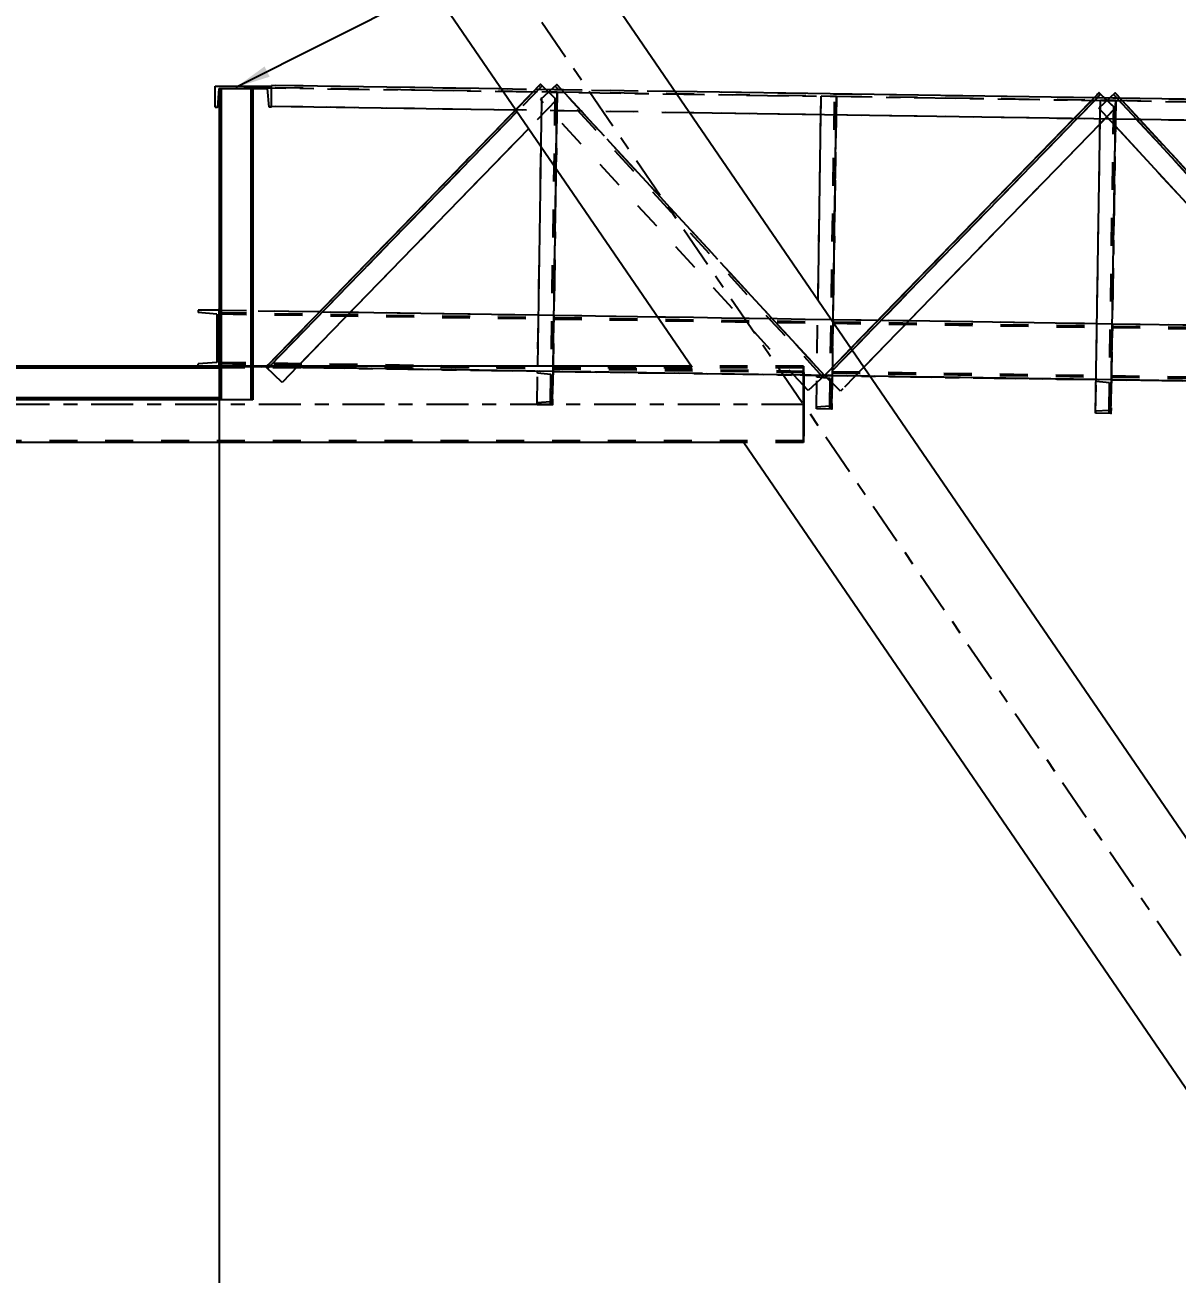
# Model space of a CAD drawing. Header units: millimetres. Extents: x 2368 to 8313, y 7493 to 11698.
# Drawn here: x 3894.7 to 3977.2, y 11212.3 to 11301.7 of the extents above; entities that cross this region are included whole.
import ezdxf

# ---------------------------------------------------------------- set-up
doc = ezdxf.new("R2010")
doc.units = ezdxf.units.MM
for name, pattern in [('XKITLINE00', [0]), ('XKITLINE02', [4, 2, -2]), ('XKITLINE03', [6, 3, -1, 1, -1])]:
    doc.linetypes.add(name, pattern=pattern)
doc.styles.add('ROMANS', font='romans.shx')
doc.dimstyles.new('MD300', dxfattribs={"dimtxt": 2.5, "dimasz": 2.5, "dimexe": 1, "dimexo": 1, "dimgap": 0.5, "dimtad": 1, "dimdec": 1, "dimlfac": 50, "dimrnd": 0.5, "dimdsep": 46, "dimtxsty": 'ROMANS', "dimcen": 1, "dimclrd": 146, "dimclre": 146, "dimclrt": 30, "dimadec": 1, "dimazin": 2, "dimtfac": 1, "dimtdec": 1, "dimtmove": 0, "dimatfit": 1, "dimfxl": 1, "dimtolj": 1, "dimtzin": 0, "dimlwd": -1, "dimlwe": -1, "dimarcsym": 0})

# ---------------------------------------------------------------- blocks, each defined once
blk = doc.blocks.new('*D34')
at = {"color": 146, "transparency": 16777216}
for p, q in [((3908.589, 11276.547), (3908.589, 10991.038)), ((4244.133, 11249.201), (4244.133, 10991.038)), ((4241.633, 10992.038), (3911.089, 10992.038))]:
    blk.add_line(p, q, dxfattribs=at)
for points in [[(3911.089, 10992.455), (3911.089, 10991.621), (3908.589, 10992.038)], [(4241.633, 10992.455), (4241.633, 10991.621), (4244.133, 10992.038)]]:
    blk.add_solid(points, dxfattribs=at)
at = {"layer": 'Defpoints', "color": 0, "transparency": 16777216}
for p in [(3908.589, 11277.547), (4244.133, 11250.201), (3908.589, 10992.038)]:
    blk.add_point(p, dxfattribs=at)
at = {"color": 30, "transparency": 16777216, "insert": (4076.361, 10993.788), "char_height": 2.5, "attachment_point": 5, "style": 'ROMANS'}
blk.add_mtext('\\A1;16777', dxfattribs=at)
blk = doc.blocks.new('*D35')
at = {"color": 146, "transparency": 16777216}
for p, q in [((3888.586, 11276.441), (3888.586, 10991.038)), ((3908.589, 11273.871), (3908.589, 10991.038)), ((3906.089, 10992.038), (3891.086, 10992.038))]:
    blk.add_line(p, q, dxfattribs=at)
for points in [[(3891.086, 10992.455), (3891.086, 10991.621), (3888.586, 10992.038)], [(3906.089, 10992.455), (3906.089, 10991.621), (3908.589, 10992.038)]]:
    blk.add_solid(points, dxfattribs=at)
at = {"layer": 'Defpoints', "color": 0, "transparency": 16777216}
for p in [(3888.586, 11277.441), (3908.589, 11274.871), (3888.586, 10992.038)]:
    blk.add_point(p, dxfattribs=at)
at = {"color": 30, "transparency": 16777216, "insert": (3898.587, 10993.788), "char_height": 2.5, "attachment_point": 5, "style": 'ROMANS'}
blk.add_mtext('\\A1;1000', dxfattribs=at)
blk = doc.blocks.new('*D36')
at = {"color": 146, "transparency": 16777216}
for p, q in [((3888.588, 11276.272), (3888.588, 10979.265)), ((5216.588, 11054.98), (5216.588, 10979.265)), ((3891.088, 10980.265), (5214.088, 10980.265))]:
    blk.add_line(p, q, dxfattribs=at)
for points in [[(3891.088, 10980.681), (3891.088, 10979.848), (3888.588, 10980.265)], [(5214.088, 10980.681), (5214.088, 10979.848), (5216.588, 10980.265)]]:
    blk.add_solid(points, dxfattribs=at)
at = {"layer": 'Defpoints', "color": 0, "transparency": 16777216}
for p in [(3888.588, 11277.272), (5216.588, 11055.98), (5216.588, 10980.265)]:
    blk.add_point(p, dxfattribs=at)
at = {"color": 30, "transparency": 16777216, "insert": (4552.588, 10982.015), "char_height": 2.5, "attachment_point": 5, "style": 'ROMANS'}
blk.add_mtext('\\A1;66400', dxfattribs=at)
blk = doc.blocks.new('*D38')
at = {"color": 146, "transparency": 16777216}
for p, q in [((3888.584, 11276.27), (3888.584, 10968.162)), ((6544.588, 11276.271), (6544.588, 10968.162)), ((6542.088, 10969.162), (3891.084, 10969.162))]:
    blk.add_line(p, q, dxfattribs=at)
for points in [[(3891.084, 10969.579), (3891.084, 10968.745), (3888.584, 10969.162)], [(6542.088, 10969.579), (6542.088, 10968.745), (6544.588, 10969.162)]]:
    blk.add_solid(points, dxfattribs=at)
at = {"layer": 'Defpoints', "color": 0, "transparency": 16777216}
for p in [(3888.584, 11277.27), (6544.588, 11277.271), (3888.584, 10969.162)]:
    blk.add_point(p, dxfattribs=at)
at = {"color": 30, "transparency": 16777216, "insert": (5216.586, 10970.912), "char_height": 2.5, "attachment_point": 5, "style": 'ROMANS'}
blk.add_mtext('\\A1;132800', dxfattribs=at)
blk = doc.blocks.new('KESIT')
for p, q in [((-3.739, 18.571), (-3.739, 20.071)), ((0.278, 20.071), (-3.739, 20.071)), ((-2.348, 19.901), (-2.4, 19.901)), ((-0.052, 19.901), (0, 19.901)), ((19.723, 20.071), (23.739, 20.071)), ((20, 19.901), (20.052, 19.901)), ((22.4, 19.901), (22.348, 19.901)), ((23.739, 18.571), (23.739, 20.071)), ((-3.739, 18.571), (-3.568, 18.571)), ((0.278, 18.571), (0.117, 18.572)), ((19.723, 18.571), (19.884, 18.572)), ((23.739, 18.571), (23.569, 18.571)), ((1.5, 4.017), (1.498, 3.856)), ((20, 0), (20, 4.128)), ((1.5, 0), (0, 0)), ((1.5, 0), (1.5, 0.171))]:
    blk.add_line(p, q)
at = {"color": 7, "linetype": 'XKITLINE00'}
for p, q in [((-3.568, 18.571), (-3.462, 19.901)), ((0, 19.901), (-3.462, 19.901)), ((-2.4, 19.901), (-2.4, -2.39)), ((-2.264, 19.901), (-2.264, -2.39)), ((-0.136, 19.901), (-0.136, -2.39)), ((0, 19.901), (0, 4.31)), ((0.107, 18.571), (0, 19.901)), ((0.278, 18.571), (0.278, 20.071)), ((19.723, 18.571), (19.723, 20.071)), ((19.893, 18.571), (20, 19.901)), ((20, 19.901), (20, -2.39)), ((20, 19.901), (23.462, 19.901)), ((20.136, 19.901), (20.136, -2.39)), ((22.264, 19.901), (22.264, -2.39)), ((22.4, 19.901), (22.4, -2.39)), ((23.569, 18.571), (23.462, 19.901)), ((0.117, 18.572), (0.106, 18.583)), ((19.884, 18.572), (19.894, 18.583)), ((0, 4.31), (0, 4.017)), ((1.5, 4.017), (0, 4.017)), ((0, 4.017), (0, -2.39)), ((1.5, 3.846), (0.17, 3.739)), ((0.17, 3.739), (0.17, 0.278)), ((1.498, 3.856), (1.488, 3.845)), ((20, 4.017), (18.5, 4.017)), ((18.5, 4.017), (18.5, 3.846)), ((19.83, 3.739), (18.5, 3.846)), ((19.83, 3.739), (19.83, 0.278)), ((20, 4.128), (20, 4)), ((20, 4), (20, 3.88)), ((1.5, 0.171), (0.17, 0.278)), ((19.83, 0.278), (18.5, 0.171)), ((18.5, 0), (18.5, 0.171)), ((20, 0), (18.5, 0)), ((20, -0.135), (0, -0.135)), ((18.5, 0), (1.5, 0)), ((-2.4, -1.89), (-2.4, -2.063)), ((22.4, -2.39), (-2.4, -2.39)), ((20, -2.255), (0, -2.255))]:
    blk.add_line(p, q, dxfattribs=at)
at = {"color": 1, "linetype": 'XKITLINE03'}
blk.add_line((20, 0), (20, 0.365), dxfattribs=at)
at = {"color": 1, "linetype": 'XKITLINE00'}
blk.add_circle((20, 0.183), 0.01, dxfattribs=at)

msp = doc.modelspace()

# ---------------------------------------------------------------- linework, layer by layer
at = {"color": 8, "linetype": 'XKITLINE03'}
for p, q in [((3904.5881, 11341.528), (4068.5881, 11101.9134)), ((3904.5882, 11341.528), (4068.5882, 11101.9134))]:
    msp.add_line(p, q, dxfattribs=at)
at = {"color": 8, "linetype": 'XKITLINE00'}
for p, q in [((3926.5363, 11318.4409), (3985.335, 11232.5323)), ((3918.1269, 11312.7664), (3942.4659, 11277.2056)), ((3946.1583, 11271.8109), (4044.7181, 11127.8085))]:
    msp.add_line(p, q, dxfattribs=at)
at = {"color": 1, "linetype": 'XKITLINE03'}
for p, q in [((3910.3562, 11297.2447), (4163.2388, 11293.4062)), ((3910.3562, 11297.2447), (4163.2388, 11293.4062)), ((3911.9452, 11277.2183), (3931.6021, 11297.4704)), ((3931.6022, 11297.4705), (3911.9453, 11277.2184)), ((3932.4564, 11274.5067), (3932.7963, 11296.9041)), ((3932.7964, 11296.9041), (3932.4565, 11274.5067)), ((3932.7648, 11297.4552), (3951.9405, 11276.6113)), ((3951.9406, 11276.6112), (3932.7648, 11297.4551)), ((3951.9406, 11276.6112), (3971.5975, 11296.8634)), ((3971.5976, 11296.8634), (3951.9406, 11276.6113)), ((3972.7602, 11296.8481), (3991.9359, 11276.0043)), ((3991.936, 11276.0042), (3972.7602, 11296.848)), ((3952.7941, 11296.6006), (3952.4541, 11274.2032)), ((3952.4541, 11274.2032), (3952.794, 11296.6005)), ((3972.4518, 11273.8996), (3972.7917, 11296.297)), ((3972.7918, 11296.297), (3972.4518, 11273.8997)), ((3886.1881, 11277.271), (3908.5882, 11277.271)), ((3886.1882, 11277.271), (3908.5882, 11277.271)), ((3886.1886, 11277.2708), (3910.9888, 11277.2708)), ((3886.1887, 11277.2708), (3910.9888, 11277.2708)), ((3908.5888, 11277.2708), (4162.4655, 11273.4162)), ((4162.4655, 11273.4162), (3908.5888, 11277.2708)), ((3932.4928, 11276.9064), (3932.4928, 11276.9064)), ((3952.4905, 11276.6029), (3952.4905, 11276.6029)), ((3972.4882, 11276.2994), (3972.4882, 11276.2994)), ((3950.4304, 11274.5409), (3854.5959, 11274.5409))]:
    msp.add_line(p, q, dxfattribs=at)
at = {"color": 3, "linetype": 'XKITLINE02'}
for p, q in [((3931.6022, 11297.4705), (3911.9452, 11277.2184)), ((3931.717, 11297.3591), (3912.0601, 11277.1069)), ((4162.5675, 11293.5864), (3912.328, 11297.3848)), ((4162.5664, 11293.4164), (3912.328, 11297.2147)), ((4162.5664, 11293.4164), (3912.328, 11297.2147)), ((3941.2483, 11296.9458), (3928.8261, 11297.1343)), ((3931.6021, 11297.4704), (3929.8054, 11295.6193)), ((3931.7169, 11297.359), (3929.9314, 11295.5194)), ((3931.3565, 11274.5234), (3931.6965, 11296.9208)), ((3932.7648, 11297.4552), (3931.5873, 11296.3719)), ((3932.7648, 11297.4551), (3931.5873, 11296.3718)), ((3932.7502, 11296.3561), (3931.6021, 11297.4704)), ((3932.7503, 11296.3561), (3931.6022, 11297.4705)), ((3931.6374, 11293.0268), (3931.6965, 11296.9208)), ((3932.7964, 11296.9041), (3931.6965, 11296.9208)), ((3932.7963, 11296.9041), (3931.6965, 11296.9208)), ((3932.3164, 11274.5088), (3932.6563, 11296.9062)), ((3932.3165, 11274.5089), (3932.6564, 11296.9062)), ((3932.4564, 11274.5067), (3932.7963, 11296.9041)), ((3951.8228, 11276.503), (3932.647, 11297.3468)), ((3951.8228, 11276.5029), (3932.6471, 11297.3468)), ((3932.7137, 11291.4543), (3932.7964, 11296.9041)), ((3951.9405, 11276.6113), (3932.7648, 11297.4552)), ((3951.9406, 11276.6112), (3932.7648, 11297.4551)), ((3971.5976, 11296.8634), (3951.9406, 11276.6113)), ((3972.7602, 11296.848), (3971.5827, 11295.7648)), ((3971.7123, 11296.7519), (3971.5975, 11296.8634)), ((3972.7457, 11295.7491), (3971.5975, 11296.8634)), ((3991.936, 11276.0042), (3972.7602, 11296.848)), ((3932.7503, 11296.3561), (3913.0934, 11276.104)), ((3932.7502, 11296.3561), (3930.7613, 11294.3069)), ((3950.763, 11275.528), (3931.5873, 11296.3719)), ((3950.7631, 11275.528), (3931.5873, 11296.3718)), ((3951.3542, 11274.2199), (3951.6942, 11296.6172)), ((3951.674, 11295.2874), (3951.6942, 11296.6173)), ((3952.7941, 11296.6006), (3951.6942, 11296.6173)), ((3952.794, 11296.6005), (3951.6942, 11296.6172)), ((3971.7124, 11296.752), (3952.0554, 11276.4999)), ((3952.3141, 11274.2053), (3952.654, 11296.6027)), ((3952.3142, 11274.2053), (3952.6541, 11296.6027)), ((3952.4541, 11274.2032), (3952.794, 11296.6005)), ((3952.7739, 11295.2707), (3952.7941, 11296.6006)), ((3971.2357, 11296.4906), (3969.8008, 11295.0122)), ((3971.4554, 11296.4873), (3970.0205, 11295.0089)), ((3971.3519, 11273.9163), (3971.6918, 11296.3137)), ((3972.3532, 11296.4737), (3971.5827, 11295.7648)), ((3971.6717, 11294.9838), (3971.6919, 11296.3137)), ((3972.7917, 11296.297), (3971.6918, 11296.3137)), ((3972.7918, 11296.297), (3971.6919, 11296.3137)), ((3972.7456, 11295.749), (3971.9934, 11296.4791)), ((3972.3118, 11273.9018), (3972.6517, 11296.2991)), ((3972.3119, 11273.9018), (3972.6518, 11296.2992)), ((3972.4518, 11273.8996), (3972.7917, 11296.297)), ((3991.8182, 11275.8958), (3972.6425, 11296.7397)), ((3972.7716, 11294.9671), (3972.7918, 11296.297)), ((3974.2945, 11294.944), (3972.8948, 11296.4654)), ((3974.515, 11294.9407), (3973.1153, 11296.4621)), ((3942.2858, 11295.4299), (3912.3244, 11295.8846)), ((4162.5582, 11292.0864), (3912.328, 11295.8846)), ((3972.7457, 11295.7491), (3953.0888, 11275.4969)), ((3972.7642, 11294.4805), (3971.5827, 11295.7648)), ((3990.7585, 11274.9209), (3971.5827, 11295.7648)), ((3972.7456, 11295.749), (3971.6664, 11294.6371)), ((3951.3543, 11274.2199), (3951.4725, 11282.0076)), ((4162.522, 11277.1394), (3908.6453, 11280.994)), ((4162.522, 11277.1393), (3908.6453, 11280.994)), ((4162.5236, 11277.2458), (3908.6469, 11281.1004)), ((4162.5237, 11277.2454), (3908.6469, 11281.1001)), ((4162.5262, 11277.4157), (3908.6495, 11281.2704)), ((4162.5262, 11277.4157), (3908.6495, 11281.2704)), ((4162.5263, 11277.4154), (3908.6495, 11281.27)), ((3917.9706, 11281.1289), (3915.7732, 11281.1622)), ((3932.5536, 11280.9074), (3931.4537, 11280.9241)), ((3952.5513, 11280.6038), (3940.0098, 11280.7942)), ((3952.4541, 11274.2032), (3952.5487, 11280.4351)), ((3957.9658, 11280.5216), (3955.7684, 11280.555)), ((3972.549, 11280.3002), (3971.4491, 11280.3169)), ((3953.8321, 11278.56), (3951.9406, 11276.6112)), ((3953.9243, 11278.4253), (3952.0554, 11276.4998)), ((3950.4304, 11277.1509), (3854.5959, 11277.1509)), ((3908.5882, 11277.271), (3886.1881, 11277.271)), ((3908.5882, 11277.271), (3886.1882, 11277.271)), ((3910.9888, 11277.2708), (3886.1886, 11277.2708)), ((3910.9888, 11277.2708), (3886.1887, 11277.2708)), ((4162.4655, 11273.4162), (3908.5888, 11277.2708)), ((3955.1988, 11276.5632), (3908.5888, 11277.2708)), ((4162.4655, 11273.4162), (3908.5888, 11277.2708)), ((3955.199, 11276.5628), (3908.5888, 11277.2705)), ((4162.4681, 11273.5862), (3908.5914, 11277.4408)), ((4162.4681, 11273.5858), (3908.5914, 11277.4405)), ((4162.4697, 11273.6926), (3908.593, 11277.5472)), ((4162.4697, 11273.6925), (3908.593, 11277.5472)), ((3911.9962, 11277.2709), (3911.9452, 11277.2183)), ((3913.0934, 11276.104), (3911.9452, 11277.2184)), ((3913.0933, 11276.1039), (3911.9452, 11277.2183)), ((3912.2192, 11277.2709), (3912.06, 11277.1069)), ((3914.226, 11277.2709), (3913.0933, 11276.1039)), ((3931.3566, 11274.5234), (3931.3983, 11277.2709)), ((3932.4565, 11274.5067), (3932.4984, 11277.2709)), ((3950.4304, 11277.2709), (3942.4213, 11277.2709)), ((3950.4248, 11277.2024), (3950.4195, 11277.0005)), ((3950.4304, 11277.2709), (3950.4248, 11277.2024)), ((3950.4304, 11277.1509), (3950.425, 11277.0854)), ((3950.4304, 11277.2709), (3950.436, 11277.2024)), ((3950.4304, 11277.1509), (3950.4358, 11277.0854)), ((3950.436, 11277.2024), (3950.4414, 11277.0005)), ((3954.7542, 11277.2128), (3953.0887, 11275.4969)), ((3931.3909, 11276.7871), (3931.393, 11276.9231)), ((3932.3496, 11276.6958), (3931.3909, 11276.7871)), ((3932.4928, 11276.9064), (3931.393, 11276.9231)), ((3932.3197, 11274.7216), (3932.3496, 11276.6958)), ((3932.4564, 11274.5067), (3932.4928, 11276.9064)), ((3950.4107, 11276.243), (3950.4077, 11275.7254)), ((3950.4147, 11276.6753), (3950.4107, 11276.243)), ((3950.4154, 11276.5814), (3950.4115, 11276.1682)), ((3950.4195, 11277.0005), (3950.4147, 11276.6753)), ((3950.4154, 11276.5814), (3950.4199, 11276.8924)), ((3950.425, 11277.0854), (3950.4199, 11276.8924)), ((3950.4358, 11277.0854), (3950.4409, 11276.8924)), ((3950.4409, 11276.8924), (3950.4454, 11276.5814)), ((3950.4414, 11277.0005), (3950.4461, 11276.6753)), ((3950.4454, 11276.5814), (3950.4493, 11276.1682)), ((3950.4461, 11276.6753), (3950.4501, 11276.243)), ((3950.4501, 11276.243), (3950.4531, 11275.7254)), ((3951.9405, 11276.6113), (3950.763, 11275.528)), ((3951.9406, 11276.6112), (3950.7631, 11275.528)), ((3951.3886, 11276.4836), (3951.3907, 11276.6196)), ((3952.3473, 11276.3922), (3951.3886, 11276.4836)), ((3952.4905, 11276.6029), (3951.3907, 11276.6196)), ((3953.0888, 11275.4969), (3951.9406, 11276.6113)), ((3953.0887, 11275.4969), (3951.9406, 11276.6112)), ((3952.3174, 11274.4181), (3952.3473, 11276.3922)), ((3952.4541, 11274.2032), (3952.4905, 11276.6029)), ((3971.3863, 11276.1801), (3971.3884, 11276.316)), ((3972.4883, 11276.3006), (3971.3884, 11276.3173)), ((3972.4883, 11276.3003), (3971.3884, 11276.317)), ((3972.4882, 11276.2994), (3971.3884, 11276.316)), ((3972.4518, 11273.8996), (3972.4882, 11276.2994)), ((3950.4077, 11275.7254), (3950.4058, 11275.1483)), ((3950.4087, 11275.6733), (3950.4069, 11275.1216)), ((3950.4115, 11276.1682), (3950.4087, 11275.6733)), ((3950.4493, 11276.1682), (3950.4521, 11275.6733)), ((3950.4521, 11275.6733), (3950.4539, 11275.1216)), ((3950.4531, 11275.7254), (3950.455, 11275.1483)), ((3972.345, 11276.0887), (3971.3863, 11276.1801)), ((3972.3151, 11274.1145), (3972.345, 11276.0887)), ((3931.3586, 11274.6594), (3931.3565, 11274.5234)), ((3932.4564, 11274.5067), (3931.3565, 11274.5234)), ((3932.4564, 11274.5067), (3931.3565, 11274.5234)), ((3932.4565, 11274.5067), (3931.3566, 11274.5234)), ((3932.3197, 11274.7216), (3931.3586, 11274.6594)), ((3950.4058, 11275.1483), (3950.4052, 11274.5409)), ((3950.4052, 11274.5409), (3950.4058, 11273.9334)), ((3950.4069, 11275.1216), (3950.4063, 11274.5409)), ((3950.4063, 11274.5409), (3950.4069, 11273.9601)), ((3950.4539, 11275.1216), (3950.4545, 11274.5409)), ((3950.4545, 11274.5409), (3950.4539, 11273.9601)), ((3950.455, 11275.1483), (3950.4556, 11274.5409)), ((3950.455, 11273.9334), (3950.4556, 11274.5409)), ((3950.4058, 11273.9334), (3950.4077, 11273.3564)), ((3950.4069, 11273.9601), (3950.4087, 11273.4084)), ((3950.4539, 11273.9601), (3950.4521, 11273.4084)), ((3950.455, 11273.9334), (3950.4531, 11273.3564)), ((3951.3563, 11274.3558), (3951.3542, 11274.2199)), ((3952.4541, 11274.2032), (3951.3542, 11274.2199)), ((3952.4541, 11274.2032), (3951.3542, 11274.2199)), ((3952.4541, 11274.2032), (3951.3543, 11274.2199)), ((3952.3174, 11274.4181), (3951.3563, 11274.3558)), ((3971.354, 11274.0523), (3971.3519, 11273.9163)), ((3972.4518, 11273.8996), (3971.3519, 11273.9163)), ((3972.3151, 11274.1145), (3971.354, 11274.0523)), ((3950.4077, 11273.3564), (3950.4107, 11272.8387)), ((3950.4087, 11273.4084), (3950.4115, 11272.9136)), ((3950.4107, 11272.8387), (3950.4147, 11272.4065)), ((3950.4115, 11272.9136), (3950.4154, 11272.5003)), ((3950.4493, 11272.9136), (3950.4454, 11272.5003)), ((3950.4461, 11272.4065), (3950.4501, 11272.8387)), ((3950.4521, 11273.4084), (3950.4493, 11272.9136)), ((3950.4531, 11273.3564), (3950.4501, 11272.8387)), ((3950.4304, 11271.9309), (3854.5959, 11271.9309)), ((3950.4304, 11271.8109), (3946.1646, 11271.8109)), ((3950.4147, 11272.4065), (3950.4195, 11272.0812)), ((3950.4154, 11272.5003), (3950.4199, 11272.1893)), ((3950.4195, 11272.0812), (3950.4248, 11271.8793)), ((3950.4199, 11272.1893), (3950.425, 11271.9963)), ((3950.4248, 11271.8793), (3950.4304, 11271.8109)), ((3950.425, 11271.9963), (3950.4304, 11271.9309)), ((3950.4358, 11271.9963), (3950.4304, 11271.9309)), ((3950.436, 11271.8793), (3950.4304, 11271.8109)), ((3950.4409, 11272.1893), (3950.4358, 11271.9963)), ((3950.4414, 11272.0812), (3950.436, 11271.8793)), ((3950.4454, 11272.5003), (3950.4409, 11272.1893)), ((3950.4461, 11272.4065), (3950.4414, 11272.0812))]:
    msp.add_line(p, q, dxfattribs=at)
at = {"color": 7, "linetype": 'XKITLINE00'}
for p, q in [((3928.8261, 11297.1343), (3912.3253, 11297.3848)), ((4024.1826, 11295.687), (3941.2483, 11296.9458)), ((3971.5975, 11296.8634), (3971.2357, 11296.4906)), ((3971.7123, 11296.7519), (3971.5975, 11296.8634)), ((3972.7602, 11296.8481), (3972.3532, 11296.4737)), ((3973.1153, 11296.4621), (3972.7602, 11296.8481)), ((3971.7123, 11296.7519), (3971.4554, 11296.4873)), ((3971.9934, 11296.4791), (3971.7123, 11296.7519)), ((3972.8948, 11296.4654), (3972.6424, 11296.7398)), ((3929.8054, 11295.6193), (3911.9962, 11277.2709)), ((3929.8636, 11295.6184), (3912.1535, 11295.8872)), ((3929.9314, 11295.5194), (3912.2192, 11277.2709)), ((4023.364, 11294.1992), (3942.2858, 11295.4299)), ((3951.4725, 11282.0076), (3951.674, 11295.2874)), ((3952.5487, 11280.4351), (3952.7739, 11295.2707)), ((3969.8008, 11295.0122), (3953.8321, 11278.56)), ((3970.0205, 11295.0089), (3953.9243, 11278.4253)), ((3930.7613, 11294.3069), (3914.226, 11277.2709)), ((3971.6664, 11294.6371), (3954.7542, 11277.2128)), ((3971.352, 11273.9164), (3971.6717, 11294.9838)), ((3972.4518, 11273.8997), (3972.7716, 11294.9671)), ((3990.7584, 11274.921), (3972.7642, 11294.4805)), ((3991.8182, 11275.8959), (3974.2945, 11294.944)), ((3991.9359, 11276.0043), (3974.515, 11294.9407)), ((3931.3983, 11277.2709), (3931.6374, 11293.0268)), ((3932.4984, 11277.2709), (3932.7137, 11291.4543)), ((3915.7732, 11281.1622), (3911.3881, 11281.2288)), ((3931.4537, 11280.9241), (3917.9706, 11281.1289)), ((3940.0098, 11280.7942), (3932.5536, 11280.9074)), ((3955.7684, 11280.555), (3952.5513, 11280.6038)), ((3971.4491, 11280.3169), (3957.9658, 11280.5216)), ((3985.9976, 11280.096), (3972.549, 11280.3002)), ((3909.7854, 11277.2709), (3887.3922, 11277.2709)), ((3942.4213, 11277.2709), (3909.9454, 11277.2709)), ((3971.3884, 11276.3173), (3955.1988, 11276.5632)), ((3971.3884, 11276.317), (3955.199, 11276.5628)), ((3989.73, 11276.0389), (3972.4883, 11276.3006)), ((3989.7303, 11276.0385), (3972.4883, 11276.3003)), ((3972.4518, 11273.8996), (3971.3519, 11273.9163)), ((3972.4518, 11273.8997), (3971.352, 11273.9164)), ((3946.1646, 11271.8109), (3863.3331, 11271.8109))]:
    msp.add_line(p, q, dxfattribs=at)
msp.add_line((3912.328, 11295.8411), (3912.328, 11297.3848))
at = {"color": 1, "linetype": 'XKITLINE00'}
for centre in [(3931.6021, 11297.4704), (3931.6022, 11297.4705), (3932.7648, 11297.4552), (3932.7648, 11297.4551), (3932.7963, 11296.9041), (3932.7964, 11296.9041), (3971.5975, 11296.8634), (3971.5976, 11296.8634), (3972.7602, 11296.8481), (3972.7602, 11296.848), (3952.794, 11296.6005), (3952.7941, 11296.6006), (3972.7917, 11296.297), (3972.7918, 11296.297), (3911.9452, 11277.2183), (3911.9453, 11277.2184), (3932.4928, 11276.9064), (3951.9405, 11276.6113), (3951.9406, 11276.6113), (3951.9406, 11276.6112), (3951.9406, 11276.6112), (3952.4905, 11276.6029), (3972.4882, 11276.2994), (3932.4564, 11274.5067), (3932.4565, 11274.5067), (3950.4304, 11274.5409), (3952.4541, 11274.2032), (3952.4541, 11274.2032), (3972.4518, 11273.8997), (3972.4518, 11273.8996)]:
    msp.add_circle(centre, 0.004, dxfattribs=at)

# ---------------------------------------------------------------- block references
msp.add_blockref('KESIT', (3888.5888, 11277.2705))

# ---------------------------------------------------------------- dimensions: what is measured, and where the dimension line sits
for base, p1, p2, picture, middle in [((3888.5836, 10969.1621), (6544.5882, 11277.2708), (3888.5836, 11277.2703), '*D38', (5216.5859, 10970.9121)), ((5216.5882, 10980.2647), (3888.5882, 11277.2717), (5216.5882, 11055.9804), '*D36', (4552.5882, 10982.0147))]:
    dim = msp.add_linear_dim(base=base, p1=p1, p2=p2, dimstyle='MD300')
    dim.commit()
    dim.dimension.update_dxf_attribs({"geometry": picture, "text_midpoint": middle})
for base, p1, p2, picture, middle in [((3888.5857, 10992.0378), (3908.5888, 11274.8708), (3888.5857, 11277.4409), '*D35', (3898.5872, 10993.7878)), ((3908.5888, 10992.0378), (4244.133, 11250.201), (3908.5888, 11277.5473), '*D34', (4076.3609, 10993.7878))]:
    dim = msp.add_linear_dim(base=base, p1=p1, p2=p2, angle=180, dimstyle='MD300')
    dim.commit()
    dim.dimension.update_dxf_attribs({"geometry": picture, "text_midpoint": middle})

# ---------------------------------------------------------------- leaders
msp.add_leader([(3909.7881, 11297.2533), (3938.7377, 11311.8447)], dimstyle='MD300', override={"dimgap": 0.5, "dimtad": 0})

doc.saveas('drawing.dxf')
